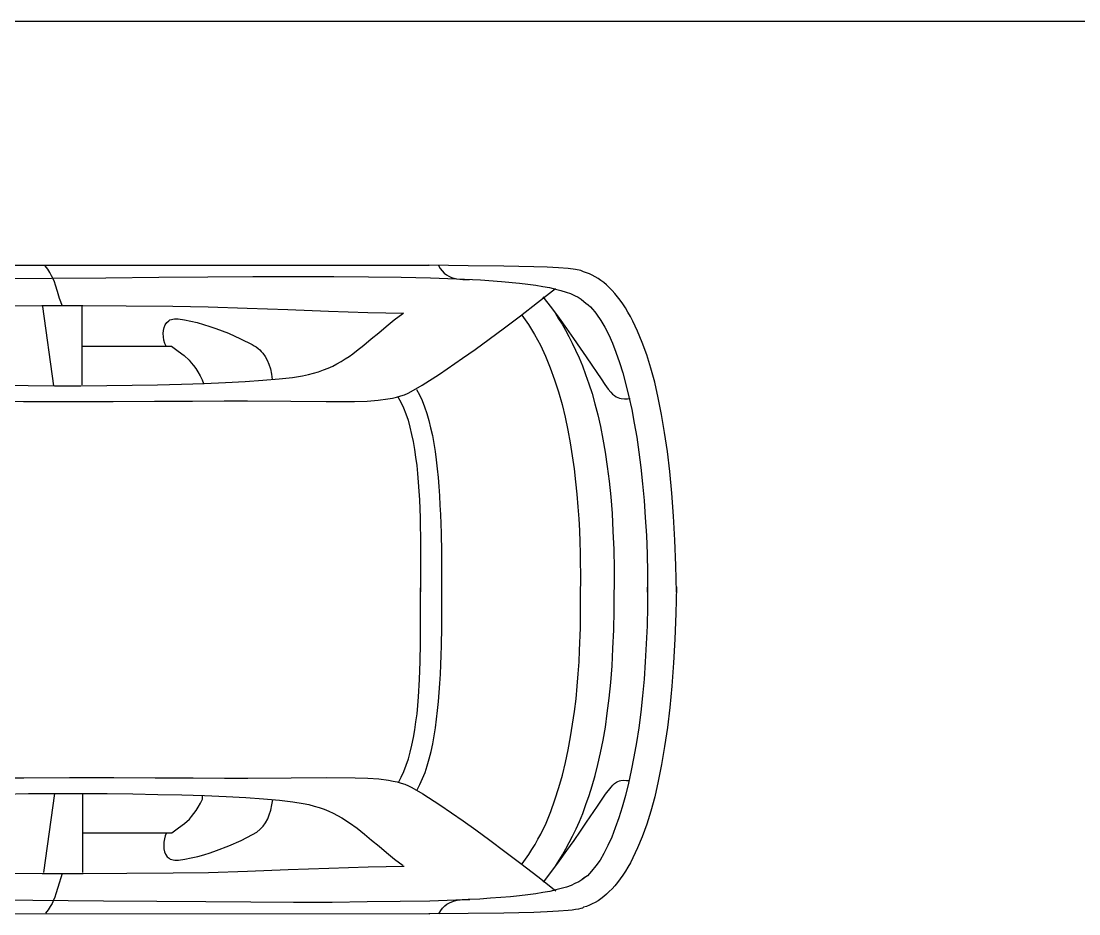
# Model space of a CAD drawing. Header units: millimetres. Extents: x 2646 to 50990, y 12226 to 40347.
# Drawn here: x 24897 to 27734, y 16243 to 18637 of the extents above; entities that cross this region are included whole.
import ezdxf

# ---------------------------------------------------------------- set-up
doc = ezdxf.new("R2010")
doc.units = ezdxf.units.MM
doc.layers.add('www.cad-blocks.net', color=7, linetype='Continuous')

# ---------------------------------------------------------------- blocks, each defined once
blk = doc.blocks.new('A$C2EFE4C6E')
at = {"linetype": 'Continuous'}
for p, q in [((1.6048, 1.8087), (3.5187, 1.8087)), ((2.4956, 1.7984), (2.4884, 1.8072)), ((2.5013, 1.7895), (2.4956, 1.7984)), ((2.5056, 1.7807), (2.5013, 1.7895)), ((3.6231, 1.8077), (3.5178, 1.8087)), ((3.5431, 1.8082), (3.5478, 1.7998)), ((3.5478, 1.7998), (3.553, 1.7935)), ((3.553, 1.7935), (3.5588, 1.7876)), ((3.5588, 1.7876), (3.565, 1.7832)), ((3.7183, 1.8067), (3.6231, 1.8077)), ((3.7993, 1.8047), (3.7183, 1.8067)), ((3.835, 1.8033), (3.7993, 1.8047)), ((3.8655, 1.8018), (3.835, 1.8033)), ((3.8908, 1.7998), (3.8655, 1.8018)), ((3.9112, 1.7974), (3.8908, 1.7998)), ((3.9255, 1.7944), (3.9112, 1.7974)), ((3.9322, 1.791), (3.9255, 1.7944)), ((3.9403, 1.7886), (3.9322, 1.791)), ((3.9479, 1.7856), (3.9403, 1.7886)), ((2.3436, 1.7729), (2.6513, 1.7753)), ((2.5099, 1.7724), (2.5056, 1.7807)), ((2.5132, 1.7641), (2.5099, 1.7724)), ((2.516, 1.7552), (2.5132, 1.7641)), ((2.6513, 1.7753), (2.7938, 1.7768)), ((2.7938, 1.7768), (2.9247, 1.7778)), ((2.9247, 1.7778), (3.0453, 1.7783)), ((3.0453, 1.7783), (3.1586, 1.7783)), ((3.1586, 1.7783), (3.2625, 1.7783)), ((3.2625, 1.7783), (3.3558, 1.7778)), ((3.3558, 1.7778), (3.4435, 1.7768)), ((3.4435, 1.7768), (3.5221, 1.7748)), ((3.5221, 1.7748), (3.5916, 1.7724)), ((3.565, 1.7832), (3.5711, 1.7793)), ((3.5711, 1.7793), (3.5778, 1.7763)), ((3.5778, 1.7763), (3.585, 1.7744)), ((3.585, 1.7744), (3.5926, 1.7724)), ((3.5916, 1.7724), (3.6559, 1.7695)), ((3.5926, 1.7724), (3.6007, 1.7714)), ((3.6007, 1.7714), (3.6088, 1.7709)), ((3.6088, 1.7709), (3.6178, 1.7704)), ((3.6178, 1.7704), (3.6269, 1.7704)), ((3.6559, 1.7695), (3.7121, 1.7655)), ((3.7121, 1.7655), (3.7607, 1.7606)), ((3.7607, 1.7606), (3.7831, 1.7582)), ((3.9556, 1.7822), (3.9479, 1.7856)), ((3.9636, 1.7778), (3.9556, 1.7822)), ((3.9713, 1.7734), (3.9636, 1.7778)), ((3.9789, 1.768), (3.9713, 1.7734)), ((3.9865, 1.7626), (3.9789, 1.768)), ((3.9941, 1.7562), (3.9865, 1.7626)), ((2.5213, 1.7381), (2.516, 1.7552)), ((2.527, 1.7194), (2.5213, 1.7381)), ((3.7831, 1.7582), (3.8041, 1.7552)), ((3.8041, 1.7552), (3.8231, 1.7523)), ((3.8089, 1.7087), (3.8569, 1.7469)), ((3.8231, 1.7523), (3.8407, 1.7489)), ((3.8407, 1.7489), (3.8569, 1.7449)), ((3.8569, 1.7449), (3.8717, 1.741)), ((3.8717, 1.741), (3.8855, 1.7371)), ((3.8855, 1.7371), (3.8974, 1.7327)), ((3.8974, 1.7327), (3.9084, 1.7278)), ((4.0013, 1.7489), (3.9941, 1.7562)), ((4.0089, 1.7415), (4.0013, 1.7489)), ((4.0161, 1.7332), (4.0089, 1.7415)), ((4.0237, 1.7243), (4.0161, 1.7332)), ((2.5346, 1.6993), (2.527, 1.7194)), ((3.7631, 1.6734), (3.8089, 1.7087)), ((3.8236, 1.7238), (3.846, 1.695)), ((3.9084, 1.7278), (3.9179, 1.7229)), ((3.9179, 1.7229), (3.926, 1.7175)), ((3.926, 1.7175), (3.9332, 1.7116)), ((3.9332, 1.7116), (3.9389, 1.7072)), ((3.9389, 1.7072), (3.9451, 1.7023)), ((3.9451, 1.7023), (3.9508, 1.6969)), ((4.0308, 1.7155), (4.0237, 1.7243)), ((4.0375, 1.7052), (4.0308, 1.7155)), ((4.0446, 1.6945), (4.0375, 1.7052)), ((2.3727, 1.7004), (2.4794, 1.7008)), ((2.4794, 1.7008), (2.5894, 1.7008)), ((2.5122, 1.4856), (2.4822, 1.6979)), ((2.5875, 1.4881), (2.5875, 1.6979)), ((2.5894, 1.7008), (2.7061, 1.7004)), ((2.7061, 1.7004), (2.8309, 1.6993)), ((2.8309, 1.6993), (2.9257, 1.6974)), ((2.9257, 1.6974), (3.03, 1.694)), ((3.03, 1.694), (3.1391, 1.69)), ((3.1391, 1.69), (3.2482, 1.6856)), ((3.2482, 1.6856), (3.3535, 1.6822)), ((3.3535, 1.6822), (3.4502, 1.6807)), ((3.4244, 1.6626), (3.4478, 1.6798)), ((3.7665, 1.6748), (3.7755, 1.6626)), ((3.846, 1.695), (3.867, 1.6665)), ((3.8569, 1.6798), (3.8655, 1.6655)), ((3.9508, 1.6969), (3.9565, 1.691)), ((3.9565, 1.691), (3.9622, 1.6841)), ((3.9622, 1.6841), (3.9675, 1.6773)), ((3.9675, 1.6773), (3.9784, 1.6611)), ((4.0513, 1.6832), (4.0446, 1.6945)), ((4.058, 1.6714), (4.0513, 1.6832)), ((2.8076, 1.642), (2.8104, 1.6494)), ((2.8104, 1.6494), (2.8147, 1.6552)), ((2.8147, 1.6552), (2.8204, 1.6601)), ((2.8204, 1.6601), (2.8233, 1.6621)), ((2.8233, 1.6621), (2.8271, 1.6636)), ((2.8271, 1.6636), (2.8309, 1.6646)), ((2.8309, 1.6646), (2.8352, 1.665)), ((2.8352, 1.665), (2.84, 1.6655)), ((2.84, 1.6655), (2.8452, 1.665)), ((2.8452, 1.665), (2.8623, 1.6626)), ((2.8623, 1.6626), (2.8795, 1.6592)), ((2.8795, 1.6592), (2.8962, 1.6552)), ((2.8962, 1.6552), (2.9133, 1.6503)), ((2.9133, 1.6503), (2.93, 1.6449)), ((3.403, 1.6449), (3.4244, 1.6626)), ((3.7207, 1.641), (3.7631, 1.6734)), ((3.7755, 1.6626), (3.7845, 1.6499)), ((3.7845, 1.6499), (3.7931, 1.6366)), ((3.8655, 1.6655), (3.8746, 1.6508)), ((3.867, 1.6665), (3.8869, 1.6391)), ((3.8746, 1.6508), (3.8836, 1.6347)), ((3.9784, 1.6611), (3.9894, 1.643)), ((4.0646, 1.6587), (4.058, 1.6714)), ((4.0775, 1.6317), (4.0646, 1.6587)), ((2.8052, 1.6258), (2.8057, 1.6342)), ((2.8057, 1.617), (2.8052, 1.6258)), ((2.8057, 1.6342), (2.8076, 1.642)), ((2.8071, 1.6082), (2.8057, 1.617)), ((2.93, 1.6449), (2.9466, 1.6391)), ((2.9466, 1.6391), (2.98, 1.6263)), ((2.98, 1.6263), (3.0124, 1.6116)), ((3.363, 1.6111), (3.383, 1.6278)), ((3.383, 1.6278), (3.403, 1.6449)), ((3.6797, 1.6106), (3.7207, 1.641)), ((3.7931, 1.6366), (3.8012, 1.6229)), ((3.8012, 1.6229), (3.8089, 1.6087)), ((3.8836, 1.6347), (3.8932, 1.618)), ((3.8869, 1.6391), (3.9055, 1.6121)), ((3.8932, 1.618), (3.9022, 1.5998)), ((3.9894, 1.643), (3.9998, 1.6224)), ((3.9998, 1.6224), (4.0099, 1.5998)), ((4.0899, 1.6018), (4.0775, 1.6317)), ((2.5884, 1.5915), (2.8147, 1.5915)), ((2.8095, 1.5994), (2.8071, 1.6082)), ((2.8128, 1.5915), (2.8095, 1.5994)), ((2.8147, 1.5915), (2.8271, 1.5915)), ((2.8271, 1.5915), (2.8452, 1.5788)), ((3.0124, 1.6116), (3.0433, 1.5959)), ((3.0433, 1.5959), (3.0491, 1.593)), ((3.0491, 1.593), (3.0543, 1.5896)), ((3.0543, 1.5896), (3.0596, 1.5856)), ((3.3239, 1.5793), (3.3434, 1.5944)), ((3.3434, 1.5944), (3.363, 1.6111)), ((3.6421, 1.5832), (3.6797, 1.6106)), ((3.8089, 1.6087), (3.8165, 1.5944)), ((3.8165, 1.5944), (3.8303, 1.565)), ((3.9022, 1.5998), (3.9112, 1.5807)), ((3.9055, 1.6121), (3.9232, 1.5866)), ((4.0099, 1.5998), (4.0194, 1.5753)), ((4.1018, 1.5685), (4.0899, 1.6018)), ((2.8452, 1.5788), (2.8609, 1.567)), ((2.8609, 1.567), (2.8743, 1.5543)), ((3.0596, 1.5856), (3.0638, 1.5817)), ((3.0638, 1.5817), (3.0681, 1.5778)), ((3.0681, 1.5778), (3.0719, 1.5734)), ((3.0719, 1.5734), (3.0786, 1.5641)), ((3.0786, 1.5641), (3.0839, 1.5543)), ((3.293, 1.5577), (3.3034, 1.5645)), ((3.3034, 1.5645), (3.3139, 1.5714)), ((3.3139, 1.5714), (3.3239, 1.5793)), ((3.6078, 1.5592), (3.6421, 1.5832)), ((3.8303, 1.565), (3.8431, 1.5337)), ((3.9112, 1.5807), (3.9203, 1.5606)), ((3.9203, 1.5606), (3.9293, 1.5391)), ((3.9232, 1.5866), (3.9394, 1.5631)), ((3.9394, 1.5631), (3.9546, 1.5405)), ((4.0194, 1.5753), (4.0289, 1.5484)), ((4.1128, 1.5332), (4.1018, 1.5685)), ((2.8743, 1.5543), (2.8805, 1.5474)), ((2.8805, 1.5474), (2.8862, 1.54)), ((2.8862, 1.54), (2.8924, 1.5317)), ((2.8924, 1.5317), (2.8981, 1.5229)), ((3.0839, 1.5543), (3.0881, 1.5435)), ((3.0881, 1.5435), (3.0924, 1.5307)), ((3.2353, 1.5283), (3.2477, 1.5332)), ((3.2477, 1.5332), (3.2596, 1.5386)), ((3.2596, 1.5386), (3.271, 1.5445)), ((3.271, 1.5445), (3.2825, 1.5508)), ((3.2825, 1.5508), (3.293, 1.5577)), ((3.5464, 1.517), (3.6078, 1.5592)), ((3.8431, 1.5337), (3.8546, 1.5018)), ((3.9293, 1.5391), (3.9379, 1.5155)), ((3.9546, 1.5405), (3.9679, 1.5209)), ((4.0289, 1.5484), (4.0375, 1.52)), ((4.1232, 1.495), (4.1128, 1.5332)), ((2.8981, 1.5229), (2.9038, 1.5126)), ((2.9038, 1.5126), (2.91, 1.5013)), ((3.0724, 1.5004), (3.1158, 1.5043)), ((3.0924, 1.5307), (3.0953, 1.517)), ((3.0953, 1.517), (3.0977, 1.5026)), ((3.1158, 1.5043), (3.1515, 1.5082)), ((3.1515, 1.5082), (3.1791, 1.5126)), ((3.1791, 1.5126), (3.1944, 1.5155)), ((3.1944, 1.5155), (3.2086, 1.5195)), ((3.2086, 1.5195), (3.222, 1.5234)), ((3.222, 1.5234), (3.2353, 1.5283)), ((3.4997, 1.4871), (3.5464, 1.517)), ((3.9379, 1.5155), (3.9465, 1.491)), ((3.9679, 1.5209), (3.9794, 1.5038)), ((3.9794, 1.5038), (3.9899, 1.4886)), ((4.0375, 1.52), (4.0461, 1.4891)), ((2.3736, 1.4871), (2.4432, 1.4861)), ((2.4432, 1.4861), (2.5137, 1.4856)), ((2.5137, 1.4856), (2.5842, 1.4856)), ((2.5842, 1.4856), (2.6537, 1.4861)), ((2.6537, 1.4861), (2.7223, 1.4871)), ((2.7223, 1.4871), (2.7895, 1.4881)), ((2.7895, 1.4881), (2.8538, 1.4901)), ((2.8538, 1.4901), (2.9148, 1.492)), ((2.91, 1.5013), (2.9134, 1.492)), ((2.9148, 1.492), (2.9724, 1.4945)), ((2.9724, 1.4945), (3.0253, 1.4974)), ((3.0253, 1.4974), (3.0724, 1.5004)), ((3.4702, 1.47), (3.4997, 1.4871)), ((3.4845, 1.4759), (3.4921, 1.4616)), ((3.8546, 1.5018), (3.865, 1.469)), ((3.9465, 1.491), (3.9551, 1.465)), ((3.9899, 1.4886), (3.9984, 1.4763)), ((3.9984, 1.4763), (4.0051, 1.4685)), ((4.0461, 1.4891), (4.0542, 1.4562)), ((4.1328, 1.4528), (4.1232, 1.495)), ((3.352, 1.4445), (3.3816, 1.4469)), ((3.3816, 1.4469), (3.4078, 1.4503)), ((3.4078, 1.4503), (3.4201, 1.4523)), ((3.4201, 1.4523), (3.4311, 1.4548)), ((3.4311, 1.4548), (3.4421, 1.4582)), ((3.4344, 1.4562), (3.4421, 1.442)), ((3.4421, 1.4582), (3.452, 1.4616)), ((3.452, 1.4616), (3.4616, 1.4655)), ((3.4616, 1.4655), (3.4702, 1.47)), ((3.4921, 1.4616), (3.4997, 1.4459)), ((3.865, 1.469), (3.8746, 1.4352)), ((3.9551, 1.465), (3.9627, 1.4371)), ((4.0051, 1.4685), (4.0103, 1.4631)), ((4.0103, 1.4631), (4.0151, 1.4592)), ((4.0151, 1.4592), (4.0199, 1.4562)), ((4.0199, 1.4562), (4.0246, 1.4538)), ((4.0246, 1.4538), (4.0289, 1.4523)), ((4.0289, 1.4523), (4.0332, 1.4513)), ((4.0332, 1.4513), (4.0418, 1.4503)), ((4.0418, 1.4503), (4.0499, 1.4508)), ((4.0499, 1.4508), (4.0575, 1.4513)), ((4.0542, 1.4562), (4.0618, 1.4219)), ((4.1418, 1.4087), (4.1328, 1.4528)), ((2.3693, 1.4445), (2.4303, 1.4435)), ((2.4303, 1.4435), (2.5527, 1.443)), ((2.5527, 1.443), (2.6713, 1.443)), ((2.6713, 1.443), (2.7818, 1.444)), ((2.7818, 1.444), (2.8838, 1.4445)), ((2.8838, 1.4445), (2.9686, 1.445)), ((2.9686, 1.445), (3.031, 1.4455)), ((3.031, 1.4455), (3.1472, 1.4445)), ((3.1472, 1.4445), (3.2425, 1.4435)), ((3.2425, 1.4435), (3.3182, 1.4435)), ((3.3182, 1.4435), (3.352, 1.4445)), ((3.4421, 1.442), (3.4492, 1.4268)), ((3.4492, 1.4268), (3.4554, 1.4102)), ((3.4997, 1.4459), (3.5059, 1.4293)), ((3.5059, 1.4293), (3.5121, 1.4116)), ((3.8746, 1.4352), (3.8827, 1.4013)), ((3.9627, 1.4371), (3.9703, 1.4077)), ((4.0618, 1.4219), (4.0684, 1.3857)), ((3.4554, 1.4102), (3.4616, 1.393)), ((3.4616, 1.393), (3.4664, 1.3749)), ((3.5121, 1.4116), (3.5173, 1.3925)), ((3.5173, 1.3925), (3.5221, 1.3729)), ((3.8827, 1.4013), (3.8903, 1.3665)), ((3.9703, 1.4077), (3.9775, 1.3764)), ((4.1499, 1.3607), (4.1418, 1.4087)), ((3.4664, 1.3749), (3.4711, 1.3553)), ((3.5221, 1.3729), (3.5269, 1.3523)), ((3.8903, 1.3665), (3.8965, 1.3322)), ((3.9775, 1.3764), (3.9841, 1.3425)), ((4.0684, 1.3857), (4.0751, 1.3474)), ((3.4711, 1.3553), (3.4754, 1.3357)), ((3.4754, 1.3357), (3.4787, 1.3151)), ((3.5269, 1.3523), (3.5307, 1.3312)), ((3.9841, 1.3425), (3.9903, 1.3072)), ((4.0751, 1.3474), (4.0808, 1.3077)), ((4.1575, 1.3092), (4.1499, 1.3607)), ((3.4787, 1.3151), (3.4821, 1.294)), ((3.5307, 1.3312), (3.534, 1.3092)), ((3.534, 1.3092), (3.5373, 1.2867)), ((3.8965, 1.3322), (3.9022, 1.2974)), ((3.9903, 1.3072), (3.996, 1.2695)), ((4.0808, 1.3077), (4.0861, 1.2661)), ((4.1637, 1.2553), (4.1575, 1.3092)), ((3.4821, 1.294), (3.4849, 1.2719)), ((3.5373, 1.2867), (3.5402, 1.2631)), ((3.9022, 1.2974), (3.907, 1.2626)), ((3.4849, 1.2719), (3.4873, 1.2499)), ((3.4873, 1.2499), (3.4892, 1.2268)), ((3.5402, 1.2631), (3.5426, 1.2396)), ((3.907, 1.2626), (3.9112, 1.2283)), ((3.996, 1.2695), (4.0008, 1.2293)), ((4.0861, 1.2661), (4.0908, 1.2229)), ((4.1694, 1.1974), (4.1637, 1.2553)), ((3.4892, 1.2268), (3.4906, 1.2033)), ((3.5426, 1.2396), (3.5445, 1.2151)), ((3.9112, 1.2283), (3.9146, 1.1945)), ((4.0008, 1.2293), (4.0051, 1.1876)), ((4.0908, 1.2229), (4.0946, 1.1783)), ((3.4906, 1.2033), (3.4921, 1.1798)), ((3.5445, 1.2151), (3.5459, 1.1906)), ((3.9146, 1.1945), (3.9174, 1.1612)), ((4.1737, 1.1362), (4.1694, 1.1974)), ((3.4921, 1.1798), (3.493, 1.1558)), ((3.5459, 1.1906), (3.5473, 1.1656)), ((3.5473, 1.1656), (3.5488, 1.1406)), ((4.0051, 1.1876), (4.0089, 1.143)), ((4.0946, 1.1783), (4.098, 1.1322)), ((3.493, 1.1558), (3.494, 1.1313)), ((3.5488, 1.1406), (3.5497, 1.1156)), ((3.9174, 1.1612), (3.9193, 1.1283)), ((4.0089, 1.143), (4.0113, 1.096)), ((4.1775, 1.0719), (4.1737, 1.1362)), ((3.494, 1.1313), (3.4944, 1.1068)), ((3.4944, 1.1068), (3.4949, 1.0818)), ((3.5497, 1.1156), (3.5502, 1.0901)), ((3.9193, 1.1283), (3.9213, 1.097)), ((4.098, 1.1322), (4.1008, 1.0842)), ((3.4949, 1.0818), (3.4954, 1.0322)), ((3.5502, 1.0901), (3.5511, 1.0391)), ((3.9213, 1.097), (3.9227, 1.0665)), ((4.0113, 1.096), (4.0137, 1.0465)), ((4.1008, 1.0842), (4.1027, 1.0347)), ((3.9227, 1.0665), (3.9232, 1.0372)), ((4.1799, 1.0038), (4.1775, 1.0719)), ((3.4954, 1.0322), (3.4954, 0.9823)), ((3.5511, 1.0391), (3.5516, 0.9886)), ((3.9232, 1.0372), (3.9236, 1.0097)), ((4.0137, 1.0465), (4.0146, 0.9945)), ((4.1027, 1.0347), (4.1037, 0.9842)), ((3.9236, 1.0097), (3.9241, 0.9833)), ((4.0146, 0.9945), (4.0146, 0.9391)), ((4.1813, 0.9318), (4.1799, 1.0038)), ((3.4954, 0.9823), (3.4954, 0.9332)), ((3.5516, 0.9886), (3.5516, 0.9391)), ((3.9241, 0.9833), (3.9241, 0.9587)), ((4.1037, 0.9842), (4.1042, 0.9318)), ((3.4954, 0.895), (3.4954, 0.944)), ((3.5526, 0.8896), (3.5526, 0.9391)), ((3.9241, 0.9587), (3.9236, 0.9367)), ((4.0146, 0.8827), (4.0146, 0.9382)), ((4.1042, 0.9455), (4.1037, 0.8931)), ((4.1042, 0.9318), (4.1042, 0.9455)), ((4.1813, 0.9465), (4.1799, 0.8744)), ((3.9246, 0.8896), (3.9241, 0.9357)), ((3.4954, 0.845), (3.4954, 0.895)), ((3.5521, 0.8391), (3.5526, 0.8896)), ((3.9241, 0.8362), (3.9246, 0.8896)), ((4.0137, 0.8308), (4.0146, 0.8827)), ((4.1037, 0.8931), (4.1027, 0.8421)), ((4.1799, 0.8744), (4.1775, 0.8063)), ((3.4949, 0.7955), (3.4954, 0.845)), ((3.5511, 0.7882), (3.5521, 0.8391)), ((3.9217, 0.7759), (3.9241, 0.8362)), ((4.0113, 0.7813), (4.0137, 0.8308)), ((4.1027, 0.8421), (4.1004, 0.7931)), ((3.4944, 0.746), (3.4949, 0.7955)), ((4.1775, 0.8063), (4.1737, 0.7421)), ((3.5507, 0.7627), (3.5511, 0.7882)), ((3.9203, 0.745), (3.9217, 0.7759)), ((4.0089, 0.7343), (4.0113, 0.7813)), ((4.1004, 0.7931), (4.098, 0.745)), ((3.4926, 0.6975), (3.4944, 0.746)), ((3.5497, 0.7372), (3.5507, 0.7627)), ((3.9179, 0.7127), (3.9203, 0.745)), ((4.098, 0.745), (4.0946, 0.6985)), ((4.1737, 0.7421), (4.1694, 0.6803)), ((3.5469, 0.6872), (3.5483, 0.7122)), ((3.5483, 0.7122), (3.5497, 0.7372)), ((3.9151, 0.6798), (3.9179, 0.7127)), ((4.0051, 0.6896), (4.0089, 0.7343)), ((3.4897, 0.6509), (3.4926, 0.6975)), ((3.5454, 0.6627), (3.5469, 0.6872)), ((4.0008, 0.648), (4.0051, 0.6896)), ((4.0946, 0.6985), (4.0904, 0.6539)), ((3.5435, 0.6387), (3.5454, 0.6627)), ((3.9122, 0.646), (3.9151, 0.6798)), ((4.0904, 0.6539), (4.0856, 0.6102)), ((4.1694, 0.6803), (4.1637, 0.623)), ((3.4859, 0.6053), (3.4878, 0.6279)), ((3.4878, 0.6279), (3.4897, 0.6509)), ((3.5411, 0.6146), (3.5435, 0.6387)), ((3.9079, 0.6122), (3.9122, 0.646)), ((3.996, 0.6078), (4.0008, 0.648)), ((3.483, 0.5838), (3.4859, 0.6053)), ((3.5383, 0.5916), (3.5411, 0.6146)), ((3.9031, 0.5779), (3.9079, 0.6122)), ((3.9908, 0.57), (3.996, 0.6078)), ((4.0856, 0.6102), (4.0803, 0.5685)), ((4.1637, 0.623), (4.1575, 0.5691)), ((3.4802, 0.5627), (3.483, 0.5838)), ((3.5316, 0.5465), (3.5354, 0.5685)), ((3.5354, 0.5685), (3.5383, 0.5916)), ((3.8974, 0.5436), (3.9031, 0.5779)), ((3.9846, 0.5352), (3.9908, 0.57)), ((4.0803, 0.5685), (4.0742, 0.5288)), ((4.1575, 0.5691), (4.1499, 0.5176)), ((3.4721, 0.522), (3.4764, 0.5421)), ((3.4764, 0.5421), (3.4802, 0.5627)), ((3.5278, 0.5254), (3.5316, 0.5465)), ((3.8912, 0.5093), (3.8974, 0.5436)), ((3.4678, 0.5029), (3.4721, 0.522)), ((3.5235, 0.5048), (3.5278, 0.5254)), ((3.9779, 0.5014), (3.9846, 0.5352)), ((4.0742, 0.5288), (4.0675, 0.4901)), ((4.1499, 0.5176), (4.1418, 0.4696)), ((3.4568, 0.4676), (3.4625, 0.4848)), ((3.4625, 0.4848), (3.4678, 0.5029)), ((3.513, 0.4661), (3.5187, 0.4852)), ((3.5187, 0.4852), (3.5235, 0.5048)), ((3.8836, 0.4749), (3.8912, 0.5093)), ((3.9708, 0.4701), (3.9779, 0.5014)), ((4.0675, 0.4901), (4.0603, 0.4539)), ((3.4506, 0.4509), (3.4568, 0.4676)), ((3.5073, 0.4485), (3.513, 0.4661)), ((3.8755, 0.4411), (3.8836, 0.4749)), ((3.9632, 0.4406), (3.9708, 0.4701)), ((4.0603, 0.4539), (4.0527, 0.4196)), ((4.1418, 0.4696), (4.1328, 0.425)), ((2.3708, 0.4338), (2.4317, 0.4343)), ((2.4317, 0.4343), (2.5541, 0.4352)), ((2.5541, 0.4352), (2.6728, 0.4352)), ((2.6728, 0.4352), (2.7833, 0.4343)), ((2.7833, 0.4343), (2.8852, 0.4338)), ((2.8852, 0.4338), (2.9695, 0.4328)), ((2.9695, 0.4328), (3.0324, 0.4328)), ((3.0324, 0.4328), (3.1486, 0.4338)), ((3.1486, 0.4338), (3.2434, 0.4348)), ((3.2434, 0.4348), (3.3196, 0.4343)), ((3.3196, 0.4343), (3.3535, 0.4333)), ((3.3535, 0.4333), (3.383, 0.4313)), ((3.383, 0.4313), (3.4092, 0.4279)), ((3.4092, 0.4279), (3.4216, 0.4254)), ((3.4359, 0.4215), (3.4435, 0.4357)), ((3.4435, 0.4357), (3.4506, 0.4509)), ((3.4935, 0.4161), (3.5007, 0.4318)), ((3.5007, 0.4318), (3.5073, 0.4485)), ((3.8665, 0.4078), (3.8755, 0.4411)), ((3.9556, 0.4127), (3.9632, 0.4406)), ((4.0246, 0.4245), (4.0284, 0.4259)), ((4.0284, 0.4259), (4.0327, 0.4264)), ((4.0327, 0.4264), (4.0403, 0.4274)), ((4.0403, 0.4274), (4.0475, 0.4269)), ((4.0475, 0.4269), (4.0551, 0.4264)), ((3.4216, 0.4254), (3.4325, 0.423)), ((3.4325, 0.423), (3.4435, 0.42)), ((3.4435, 0.42), (3.4535, 0.4166)), ((3.4535, 0.4166), (3.463, 0.4127)), ((3.463, 0.4127), (3.4716, 0.4083)), ((3.4716, 0.4083), (3.5011, 0.3911)), ((3.4859, 0.4019), (3.4935, 0.4161)), ((3.8555, 0.3754), (3.8665, 0.4078)), ((3.9475, 0.3862), (3.9556, 0.4127)), ((3.9913, 0.3906), (4.006, 0.4092)), ((4.006, 0.4092), (4.0113, 0.4147)), ((4.0113, 0.4147), (4.0156, 0.4191)), ((4.0156, 0.4191), (4.0203, 0.422)), ((4.0203, 0.422), (4.0246, 0.4245)), ((4.0527, 0.4196), (4.0446, 0.3862)), ((4.1328, 0.425), (4.1232, 0.3833)), ((2.3746, 0.3906), (2.4441, 0.3916)), ((2.4441, 0.3916), (2.5146, 0.3921)), ((2.5132, 0.3921), (2.4837, 0.1799)), ((2.5146, 0.3921), (2.5851, 0.3921)), ((2.5851, 0.3921), (2.6551, 0.3921)), ((2.5884, 0.3897), (2.5884, 0.1799)), ((2.6551, 0.3921), (2.7232, 0.3911)), ((2.7232, 0.3911), (2.7904, 0.3897)), ((2.7904, 0.3897), (2.8547, 0.3882)), ((2.8547, 0.3882), (2.9157, 0.3862)), ((2.9047, 0.3656), (2.9109, 0.3769)), ((2.9109, 0.3769), (2.9109, 0.3864)), ((2.9157, 0.3862), (2.9738, 0.3838)), ((2.9738, 0.3838), (3.0267, 0.3808)), ((3.0267, 0.3808), (3.0738, 0.3774)), ((3.0738, 0.3774), (3.1167, 0.374)), ((3.0962, 0.3612), (3.0987, 0.3754)), ((3.1167, 0.374), (3.1524, 0.3695)), ((3.1524, 0.3695), (3.1806, 0.3652)), ((3.5011, 0.3911), (3.5473, 0.3612)), ((3.8446, 0.3436), (3.8555, 0.3754)), ((3.9389, 0.3622), (3.9475, 0.3862)), ((3.9694, 0.3583), (3.9913, 0.3906)), ((4.0446, 0.3862), (4.0361, 0.3554)), ((4.1232, 0.3833), (4.1128, 0.3446)), ((2.8871, 0.3382), (2.8933, 0.3461)), ((2.8933, 0.3461), (2.899, 0.3554)), ((2.899, 0.3554), (2.9047, 0.3656)), ((3.0896, 0.3348), (3.0934, 0.3475)), ((3.0934, 0.3475), (3.0962, 0.3612)), ((3.1806, 0.3652), (3.1958, 0.3622)), ((3.1958, 0.3622), (3.2101, 0.3583)), ((3.2101, 0.3583), (3.2234, 0.3544)), ((3.2234, 0.3544), (3.2367, 0.3495)), ((3.2367, 0.3495), (3.2491, 0.3446)), ((3.2491, 0.3446), (3.2611, 0.3392)), ((3.5473, 0.3612), (3.6092, 0.3186)), ((3.8317, 0.3127), (3.8446, 0.3436)), ((3.9303, 0.3387), (3.9389, 0.3622)), ((3.9403, 0.3147), (3.9694, 0.3583)), ((4.0361, 0.3554), (4.027, 0.3269)), ((4.1128, 0.3446), (4.1018, 0.3093)), ((2.8619, 0.3112), (2.8752, 0.3235)), ((2.8752, 0.3235), (2.8814, 0.3303)), ((2.8814, 0.3303), (2.8871, 0.3382)), ((3.0729, 0.3044), (3.0796, 0.3137)), ((3.0796, 0.3137), (3.0853, 0.324)), ((3.0853, 0.324), (3.0896, 0.3348)), ((3.2611, 0.3392), (3.2839, 0.3269)), ((3.2839, 0.3269), (3.3049, 0.3137)), ((3.3049, 0.3137), (3.3249, 0.299)), ((3.6092, 0.3186), (3.6436, 0.2946)), ((3.8174, 0.2833), (3.8317, 0.3127)), ((3.9122, 0.297), (3.9213, 0.3171)), ((3.9213, 0.3171), (3.9303, 0.3387)), ((3.9246, 0.2911), (3.9403, 0.3147)), ((4.027, 0.3269), (4.0175, 0.3)), ((2.5899, 0.2867), (2.8157, 0.2867)), ((2.8138, 0.2867), (2.8104, 0.2784)), ((2.8157, 0.2867), (2.828, 0.2867)), ((2.828, 0.2867), (2.8461, 0.2995)), ((2.8461, 0.2995), (2.8619, 0.3112)), ((3.0448, 0.2818), (3.0562, 0.2882)), ((3.0562, 0.2882), (3.0653, 0.296)), ((3.0653, 0.296), (3.0729, 0.3044)), ((3.3249, 0.299), (3.3449, 0.2833)), ((3.6436, 0.2946), (3.6812, 0.2671)), ((3.9031, 0.2779), (3.9122, 0.297)), ((3.907, 0.2657), (3.9246, 0.2911)), ((4.0175, 0.3), (4.0079, 0.275)), ((4.1018, 0.3093), (4.0899, 0.2759)), ((2.8071, 0.2612), (2.8066, 0.2524)), ((2.8085, 0.2701), (2.8071, 0.2612)), ((2.8104, 0.2784), (2.8085, 0.2701)), ((2.9814, 0.2519), (3.0138, 0.2661)), ((3.0138, 0.2661), (3.0448, 0.2818)), ((3.3449, 0.2833), (3.3639, 0.2671)), ((3.3639, 0.2671), (3.3839, 0.2505)), ((3.6812, 0.2671), (3.7217, 0.2367)), ((3.7941, 0.2417), (3.8022, 0.2554)), ((3.8022, 0.2554), (3.8098, 0.2691)), ((3.8098, 0.2691), (3.8174, 0.2833)), ((3.8851, 0.2436), (3.8941, 0.2603)), ((3.8879, 0.2392), (3.907, 0.2657)), ((3.8941, 0.2603), (3.9031, 0.2779)), ((4.0079, 0.275), (3.9975, 0.2524)), ((4.0899, 0.2759), (4.0775, 0.246)), ((2.8066, 0.2524), (2.8071, 0.2436)), ((2.8071, 0.2436), (2.809, 0.2358)), ((2.809, 0.2358), (2.8114, 0.2289)), ((2.8114, 0.2289), (2.8157, 0.2225)), ((2.8976, 0.223), (2.9143, 0.2274)), ((2.9143, 0.2274), (2.9314, 0.2328)), ((2.9314, 0.2328), (2.9481, 0.2387)), ((2.9481, 0.2387), (2.9814, 0.2519)), ((3.3839, 0.2505), (3.404, 0.2333)), ((3.404, 0.2333), (3.4254, 0.2157)), ((3.7217, 0.2367), (3.7645, 0.2044)), ((3.7764, 0.2157), (3.7855, 0.2284)), ((3.7855, 0.2284), (3.7941, 0.2417)), ((3.867, 0.2127), (3.876, 0.2274)), ((3.8679, 0.2113), (3.8879, 0.2392)), ((3.876, 0.2274), (3.8851, 0.2436)), ((3.987, 0.2313), (3.9765, 0.2132)), ((3.9975, 0.2524), (3.987, 0.2313)), ((4.0775, 0.246), (4.0646, 0.2191)), ((2.8157, 0.2225), (2.8214, 0.2181)), ((2.8214, 0.2181), (2.8242, 0.2161)), ((2.8242, 0.2161), (2.828, 0.2147)), ((2.828, 0.2147), (2.8319, 0.2137)), ((2.8319, 0.2137), (2.8361, 0.2127)), ((2.8361, 0.2127), (2.8409, 0.2127)), ((2.8409, 0.2127), (2.8461, 0.2132)), ((2.8461, 0.2132), (2.8633, 0.2157)), ((2.8633, 0.2157), (2.8805, 0.2191)), ((2.8805, 0.2191), (2.8976, 0.223)), ((3.4254, 0.2157), (3.4487, 0.1985)), ((3.7645, 0.2044), (3.8098, 0.1691)), ((3.7674, 0.2034), (3.7764, 0.2157)), ((3.847, 0.1833), (3.8679, 0.2113)), ((3.8584, 0.1985), (3.867, 0.2127)), ((3.9765, 0.2132), (3.9651, 0.1975)), ((4.058, 0.2063), (4.0513, 0.1946)), ((4.0646, 0.2191), (4.058, 0.2063)), ((2.3736, 0.1779), (2.4803, 0.1774)), ((2.4803, 0.1774), (2.5908, 0.1774)), ((2.5342, 0.1774), (2.5227, 0.1402)), ((2.5908, 0.1774), (2.7075, 0.1779)), ((2.7075, 0.1779), (2.8319, 0.1789)), ((2.8319, 0.1789), (2.9267, 0.1804)), ((2.9267, 0.1804), (3.031, 0.1838)), ((3.031, 0.1838), (3.14, 0.1877)), ((3.14, 0.1877), (3.2496, 0.1921)), ((3.2496, 0.1921), (3.3544, 0.1956)), ((3.3544, 0.1956), (3.4511, 0.197)), ((3.8246, 0.1544), (3.847, 0.1833)), ((3.9427, 0.1715), (3.9308, 0.1627)), ((3.9541, 0.1833), (3.9427, 0.1715)), ((3.9651, 0.1975), (3.9541, 0.1833)), ((4.0375, 0.1725), (4.0308, 0.1627)), ((4.0446, 0.1833), (4.0375, 0.1725)), ((4.0513, 0.1946), (4.0446, 0.1833)), ((3.8098, 0.1691), (3.8579, 0.1309)), ((3.8989, 0.1456), (3.8865, 0.1411)), ((3.9094, 0.1505), (3.8989, 0.1456)), ((3.9193, 0.1554), (3.9094, 0.1505)), ((3.9275, 0.1608), (3.9193, 0.1554)), ((3.9346, 0.1667), (3.9275, 0.1608)), ((3.9308, 0.1627), (3.9346, 0.1667)), ((4.0161, 0.1446), (4.0089, 0.1363)), ((4.0237, 0.1534), (4.0161, 0.1446)), ((4.0308, 0.1627), (4.0237, 0.1534)), ((2.5146, 0.1142), (2.5113, 0.1059)), ((2.5175, 0.1225), (2.5146, 0.1142)), ((2.5227, 0.1402), (2.5175, 0.1225)), ((3.7369, 0.1152), (3.7107, 0.1127)), ((3.7607, 0.1176), (3.7369, 0.1152)), ((3.7831, 0.1201), (3.7607, 0.1176)), ((3.8041, 0.123), (3.7831, 0.1201)), ((3.8236, 0.1264), (3.8041, 0.123)), ((3.8417, 0.1294), (3.8236, 0.1264)), ((3.8579, 0.1333), (3.8417, 0.1294)), ((3.8727, 0.1372), (3.8579, 0.1333)), ((3.8865, 0.1411), (3.8727, 0.1372)), ((3.9865, 0.1157), (3.9789, 0.1098)), ((3.9941, 0.122), (3.9865, 0.1157)), ((4.0013, 0.1289), (3.9941, 0.122)), ((4.0089, 0.1363), (4.0013, 0.1289)), ((2.6451, 0.1029), (2.3365, 0.1059)), ((2.5022, 0.0887), (2.4965, 0.0799)), ((2.507, 0.097), (2.5022, 0.0887)), ((2.5113, 0.1059), (2.507, 0.097)), ((2.7876, 0.1019), (2.6451, 0.1029)), ((2.9195, 0.101), (2.7876, 0.1019)), ((3.0405, 0.1005), (2.9195, 0.101)), ((3.1543, 0.1), (3.0405, 0.1005)), ((3.2582, 0.1), (3.1543, 0.1)), ((3.3525, 0.101), (3.2582, 0.1)), ((3.4406, 0.1019), (3.3525, 0.101)), ((3.5197, 0.1034), (3.4406, 0.1019)), ((3.5902, 0.1059), (3.5197, 0.1034)), ((3.5545, 0.0843), (3.5602, 0.0902)), ((3.5602, 0.0902), (3.5659, 0.0951)), ((3.5659, 0.0951), (3.5726, 0.0985)), ((3.5726, 0.0985), (3.5792, 0.1015)), ((3.5792, 0.1015), (3.5864, 0.1039)), ((3.5864, 0.1039), (3.5935, 0.1054)), ((3.6231, 0.1073), (3.5902, 0.1059)), ((3.5935, 0.1054), (3.6016, 0.1069)), ((3.6016, 0.1069), (3.6097, 0.1073)), ((3.6097, 0.1073), (3.6188, 0.1078)), ((3.6188, 0.1078), (3.6278, 0.1078)), ((3.654, 0.1088), (3.6231, 0.1073)), ((3.6831, 0.1108), (3.654, 0.1088)), ((3.7107, 0.1127), (3.6831, 0.1108)), ((3.9322, 0.0867), (3.9293, 0.0848)), ((3.9403, 0.0892), (3.9322, 0.0867)), ((3.9479, 0.0921), (3.9403, 0.0892)), ((3.9556, 0.0961), (3.9479, 0.0921)), ((3.9636, 0.1), (3.9556, 0.0961)), ((3.9713, 0.1044), (3.9636, 0.1)), ((3.9789, 0.1098), (3.9713, 0.1044)), ((1.592, 0.0701), (3.5202, 0.0691)), ((2.4965, 0.0799), (2.4894, 0.0711)), ((3.6231, 0.0701), (3.5178, 0.0691)), ((3.5445, 0.0696), (3.5492, 0.0779)), ((3.5492, 0.0779), (3.5545, 0.0843)), ((3.7183, 0.0711), (3.6231, 0.0701)), ((3.7993, 0.073), (3.7183, 0.0711)), ((3.835, 0.0745), (3.7993, 0.073)), ((3.8655, 0.076), (3.835, 0.0745)), ((3.8908, 0.0779), (3.8655, 0.076)), ((3.9017, 0.0794), (3.8908, 0.0779)), ((3.9108, 0.0804), (3.9017, 0.0794)), ((3.9184, 0.0819), (3.9108, 0.0804)), ((3.9251, 0.0833), (3.9184, 0.0819)), ((3.9293, 0.0848), (3.9251, 0.0833))]:
    blk.add_line(p, q, dxfattribs=at)
blk = doc.blocks.new('FORMAT')
at = {"layer": 'www.cad-blocks.net', "color": 155, "true_color": 0x546d8e}
blk.add_line((5773, 18637.1), (50990.4, 18637.1), dxfattribs=at)

msp = doc.modelspace()

# ---------------------------------------------------------------- block references
at = {"xscale": 1000, "yscale": 1000, "zscale": 1000}
msp.add_blockref('A$C2EFE4C6E', (22473.3, 16173.5), dxfattribs=at)
at = {"layer": 'www.cad-blocks.net'}
msp.add_blockref('FORMAT', (0, 0), dxfattribs=at)

doc.saveas('drawing.dxf')
